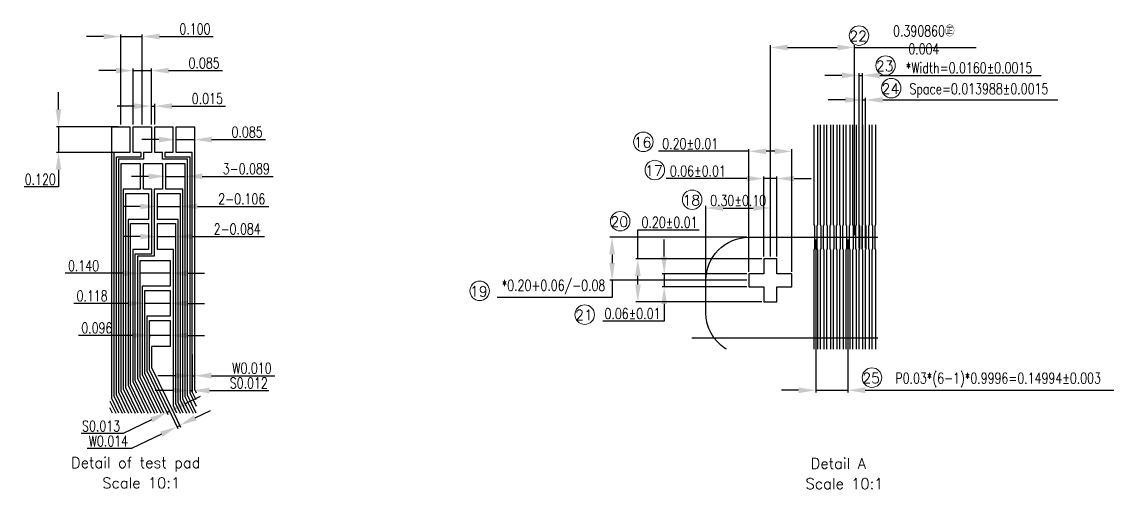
# Model space of a CAD drawing. Extents: x 10 to 206, y -65 to 73.
# Drawn here: x 111.8 to 162.8, y 11.9 to 33.6 of the extents above; entities that cross this region are included whole.
import ezdxf
from ezdxf.enums import TextEntityAlignment as Align

# ---------------------------------------------------------------- set-up
doc = ezdxf.new("R2010")
doc.units = 0
doc.header["$LTSCALE"] = 0.5
for name, color, linetype in [('01 Copper', 3, 'Continuous'), ('03 Solder resist', 6, 'Continuous'), ('06 Cutline', 4, 'Continuous'), ('08 Dimension&pin assignment', 7, 'Continuous')]:
    doc.layers.add(name, color=color, linetype=linetype)
doc.styles.get("Standard").update_dxf_attribs({"font": 'romans.shx', "width": 0.75, "bigfont": 'AllInOneBig.shx'})
doc.dimstyles.new('ISO-25$0', dxfattribs={"dimtxt": 0.5, "dimasz": 1, "dimexe": 0.1, "dimexo": 0.1, "dimgap": 0.1, "dimtad": 1, "dimdec": 3, "dimzin": 1, "dimdsep": 46, "dimtxsty": 'Standard', "dimcen": 0.5, "dimadec": 0, "dimazin": 0, "dimtfac": 1, "dimtdec": 3, "dimtmove": 0, "dimatfit": 3, "dimfxl": 0, "dimarcsym": 0})

# ---------------------------------------------------------------- blocks, each defined once
blk = doc.blocks.new('*D658')
at = {"layer": '08 Dimension&pin assignment', "color": 0, "lineweight": -2, "transparency": 16777216}
for p, q in [((143.649, 21.704), (143.649, 25.064)), ((146.649, 23.287), (146.649, 25.064)), ((144.449, 24.964), (145.849, 24.964))]:
    blk.add_line(p, q, dxfattribs=at)
at = {"layer": '08 Dimension&pin assignment', "color": 0, "transparency": 16777216}
for points in [[(144.449, 25.097), (144.449, 24.831), (143.649, 24.964)], [(145.849, 25.097), (145.849, 24.831), (146.649, 24.964)]]:
    blk.add_solid(points, dxfattribs=at)
at = {"layer": 'Defpoints', "color": 0, "transparency": 16777216}
for p in [(146.649, 24.964), (146.649, 23.187), (143.649, 21.604)]:
    blk.add_point(p, dxfattribs=at)
at = {"layer": '08 Dimension&pin assignment', "color": 0, "lineweight": 0, "transparency": 16777216, "insert": (145.149, 25.314), "char_height": 0.5, "width": 6.33907, "attachment_point": 5}
blk.add_mtext('\\A1;0.30±0.10', dxfattribs=at)
blk = doc.blocks.new('*D659')
at = {"layer": '08 Dimension&pin assignment', "color": 0, "lineweight": -2, "transparency": 16777216}
for p, q in [((150.938, 23.104), (150.938, 30.091)), ((151.078, 23.104), (151.078, 30.091)), ((150.138, 29.991), (149.338, 29.991)), ((150.938, 29.991), (151.078, 29.991)), ((151.878, 29.991), (160.02, 29.991))]:
    blk.add_line(p, q, dxfattribs=at)
at = {"layer": '08 Dimension&pin assignment', "color": 0, "transparency": 16777216}
for points in [[(150.138, 29.858), (150.138, 30.125), (150.938, 29.991)], [(151.878, 30.125), (151.878, 29.858), (151.078, 29.991)]]:
    blk.add_solid(points, dxfattribs=at)
at = {"layer": 'Defpoints', "color": 0, "transparency": 16777216}
for p in [(151.078, 29.991), (150.938, 23.004), (151.078, 23.004)]:
    blk.add_point(p, dxfattribs=at)
at = {"layer": '08 Dimension&pin assignment', "color": 0, "lineweight": 0, "transparency": 16777216, "insert": (156.349, 30.425), "char_height": 0.5, "attachment_point": 5}
blk.add_mtext('\\A1;Space={\\A1;\\Fromans,chineset|c0;0.013988\\Fromans.shx,chineset.shx|c0;\\C2;±0.0015}', dxfattribs=at)
blk = doc.blocks.new('*D662')
at = {"layer": '08 Dimension&pin assignment', "color": 0, "lineweight": -2, "transparency": 16777216}
for p, q in [((141.708, 22.704), (141.708, 23.504)), ((145.549, 21.904), (141.608, 21.904)), ((141.708, 21.904), (141.708, 21.304)), ((145.549, 21.304), (141.608, 21.304)), ((141.708, 20.504), (141.708, 19.704)), ((141.708, 19.704), (138.858, 19.704))]:
    blk.add_line(p, q, dxfattribs=at)
at = {"layer": '08 Dimension&pin assignment', "color": 0, "transparency": 16777216}
for points in [[(141.575, 22.704), (141.842, 22.704), (141.708, 21.904)], [(141.575, 20.504), (141.842, 20.504), (141.708, 21.304)]]:
    blk.add_solid(points, dxfattribs=at)
at = {"layer": 'Defpoints', "color": 0, "transparency": 16777216}
for p in [(145.649, 21.904), (141.708, 21.304), (145.649, 21.304)]:
    blk.add_point(p, dxfattribs=at)
at = {"layer": '08 Dimension&pin assignment', "color": 0, "lineweight": 0, "transparency": 16777216, "insert": (140.233, 20.054), "char_height": 0.5, "width": 10.43289, "attachment_point": 5}
blk.add_mtext('\\A1;0.06±0.01', dxfattribs=at)
blk = doc.blocks.new('*D660')
at = {"layer": '08 Dimension&pin assignment', "color": 0, "lineweight": -2, "transparency": 16777216}
for p, q in [((148.759, 23.504), (148.759, 16.388)), ((150.258, 23.504), (150.258, 16.388)), ((147.959, 16.488), (147.159, 16.488)), ((148.759, 16.488), (150.258, 16.488)), ((151.058, 16.488), (162.629, 16.488))]:
    blk.add_line(p, q, dxfattribs=at)
at = {"layer": '08 Dimension&pin assignment', "color": 0, "transparency": 16777216}
for points in [[(147.959, 16.355), (147.959, 16.621), (148.759, 16.488)], [(151.058, 16.621), (151.058, 16.355), (150.258, 16.488)]]:
    blk.add_solid(points, dxfattribs=at)
at = {"layer": 'Defpoints', "color": 0, "transparency": 16777216}
for p in [(148.759, 23.604), (150.258, 23.604), (150.258, 16.488)]:
    blk.add_point(p, dxfattribs=at)
at = {"layer": '08 Dimension&pin assignment', "color": 0, "lineweight": 0, "transparency": 16777216, "insert": (157.244, 16.969), "char_height": 0.5, "attachment_point": 5}
blk.add_mtext('\\A1;P0.03*(6-1)*0.9996={\\A1;0.14994±0.003}', dxfattribs=at)
blk = doc.blocks.new('*D663')
at = {"layer": '08 Dimension&pin assignment', "color": 0, "lineweight": -2, "transparency": 16777216}
for p, q in [((145.549, 23.604), (139.185, 23.604)), ((139.285, 22.804), (139.285, 22.404)), ((145.549, 21.604), (139.185, 21.604)), ((139.285, 21.604), (139.285, 20.804)), ((139.285, 20.804), (133.935, 20.804))]:
    blk.add_line(p, q, dxfattribs=at)
at = {"layer": '08 Dimension&pin assignment', "color": 0, "transparency": 16777216}
for points in [[(139.151, 22.804), (139.418, 22.804), (139.285, 23.604)], [(139.151, 22.404), (139.418, 22.404), (139.285, 21.604)]]:
    blk.add_solid(points, dxfattribs=at)
at = {"layer": 'Defpoints', "color": 0, "transparency": 16777216}
for p in [(145.649, 23.604), (139.285, 21.604), (145.649, 21.604)]:
    blk.add_point(p, dxfattribs=at)
at = {"layer": '08 Dimension&pin assignment', "color": 0, "lineweight": 0, "transparency": 16777216, "insert": (136.56, 21.285), "char_height": 0.5, "width": 13.02008, "attachment_point": 5}
blk.add_mtext('\\A1;{\\Fromans,chineset|c134;*0.20+}0.0{\\Fromans,chineset|c134;6/-0.08}', dxfattribs=at)
blk = doc.blocks.new('*D664')
at = {"layer": '08 Dimension&pin assignment', "color": 0, "lineweight": -2, "transparency": 16777216}
for p, q in [((145.649, 27.602), (141.446, 27.602)), ((145.649, 22.004), (145.649, 27.702)), ((146.849, 27.602), (146.449, 27.602)), ((147.649, 22.004), (147.649, 27.702))]:
    blk.add_line(p, q, dxfattribs=at)
at = {"layer": '08 Dimension&pin assignment', "color": 0, "transparency": 16777216}
for points in [[(146.449, 27.736), (146.449, 27.469), (145.649, 27.602)], [(146.849, 27.736), (146.849, 27.469), (147.649, 27.602)]]:
    blk.add_solid(points, dxfattribs=at)
at = {"layer": 'Defpoints', "color": 0, "transparency": 16777216}
for p in [(147.649, 27.602), (145.649, 21.904), (147.649, 21.904)]:
    blk.add_point(p, dxfattribs=at)
at = {"layer": '08 Dimension&pin assignment', "color": 0, "lineweight": 0, "transparency": 16777216, "insert": (142.921, 27.952), "char_height": 0.5, "width": 6.12864, "attachment_point": 5}
blk.add_mtext('\\A1;0.20±0.01', dxfattribs=at)
blk = doc.blocks.new('*D665')
at = {"layer": '08 Dimension&pin assignment', "color": 0, "lineweight": -2, "transparency": 16777216}
for p, q in [((140.483, 22.604), (140.483, 23.949)), ((140.483, 23.949), (143.333, 23.949)), ((146.249, 22.604), (140.383, 22.604)), ((140.483, 21.404), (140.483, 21.804)), ((146.249, 20.604), (140.383, 20.604))]:
    blk.add_line(p, q, dxfattribs=at)
at = {"layer": '08 Dimension&pin assignment', "color": 0, "transparency": 16777216}
for points in [[(140.35, 21.804), (140.617, 21.804), (140.483, 22.604)], [(140.35, 21.404), (140.617, 21.404), (140.483, 20.604)]]:
    blk.add_solid(points, dxfattribs=at)
at = {"layer": 'Defpoints', "color": 0, "transparency": 16777216}
for p in [(146.349, 22.604), (140.483, 20.604), (146.349, 20.604)]:
    blk.add_point(p, dxfattribs=at)
at = {"layer": '08 Dimension&pin assignment', "color": 0, "lineweight": 0, "transparency": 16777216, "insert": (141.958, 24.299), "char_height": 0.5, "width": 9.50739, "attachment_point": 5}
blk.add_mtext('\\A1;0.20±0.01', dxfattribs=at)
blk = doc.blocks.new('*D661')
at = {"layer": '08 Dimension&pin assignment', "color": 0, "lineweight": -2, "transparency": 16777216}
for p, q in [((149.978, 31.134), (149.178, 31.134)), ((150.778, 23.104), (150.778, 31.234)), ((150.778, 31.134), (150.938, 31.134)), ((150.938, 23.104), (150.938, 31.234)), ((151.738, 31.134), (159.238, 31.134))]:
    blk.add_line(p, q, dxfattribs=at)
at = {"layer": '08 Dimension&pin assignment', "color": 0, "transparency": 16777216}
for points in [[(149.978, 31.001), (149.978, 31.267), (150.778, 31.134)], [(151.738, 31.267), (151.738, 31.001), (150.938, 31.134)]]:
    blk.add_solid(points, dxfattribs=at)
at = {"layer": 'Defpoints', "color": 0, "transparency": 16777216}
for p in [(150.938, 31.134), (150.778, 23.004), (150.938, 23.004)]:
    blk.add_point(p, dxfattribs=at)
at = {"layer": '08 Dimension&pin assignment', "color": 0, "lineweight": 0, "transparency": 16777216, "insert": (155.888, 31.484), "char_height": 0.5, "attachment_point": 5}
blk.add_mtext('\\A1;*Width={\\A1;0.0160±\\C2;0.0015}', dxfattribs=at)
blk = doc.blocks.new('*D666')
at = {"layer": '08 Dimension&pin assignment', "color": 0, "lineweight": -2, "transparency": 16777216}
for p, q in [((145.549, 26.334), (141.799, 26.334)), ((146.349, 22.704), (146.349, 26.434)), ((146.949, 26.334), (146.349, 26.334)), ((146.949, 22.704), (146.949, 26.434)), ((147.749, 26.334), (148.549, 26.334))]:
    blk.add_line(p, q, dxfattribs=at)
at = {"layer": '08 Dimension&pin assignment', "color": 0, "transparency": 16777216}
for points in [[(145.549, 26.467), (145.549, 26.201), (146.349, 26.334)], [(147.749, 26.467), (147.749, 26.201), (146.949, 26.334)]]:
    blk.add_solid(points, dxfattribs=at)
at = {"layer": 'Defpoints', "color": 0, "transparency": 16777216}
for p in [(146.349, 26.334), (146.349, 22.604), (146.949, 22.604)]:
    blk.add_point(p, dxfattribs=at)
at = {"layer": '08 Dimension&pin assignment', "color": 0, "lineweight": 0, "transparency": 16777216, "insert": (143.274, 26.684), "char_height": 0.5, "width": 9.70588, "attachment_point": 5}
blk.add_mtext('\\A1;0.06±0.01', dxfattribs=at)
blk = doc.blocks.new('*D667')
at = {"layer": '08 Dimension&pin assignment', "color": 0, "lineweight": -2, "transparency": 16777216}
for p, q in [((146.649, 22.704), (146.649, 32.531)), ((147.449, 32.431), (149.758, 32.431)), ((150.558, 23.704), (150.558, 32.531)), ((150.558, 32.431), (156.219, 32.431))]:
    blk.add_line(p, q, dxfattribs=at)
at = {"layer": '08 Dimension&pin assignment', "color": 0, "transparency": 16777216}
for points in [[(147.449, 32.564), (147.449, 32.297), (146.649, 32.431)], [(149.758, 32.564), (149.758, 32.297), (150.558, 32.431)]]:
    blk.add_solid(points, dxfattribs=at)
at = {"layer": 'Defpoints', "color": 0, "transparency": 16777216}
for p in [(150.558, 32.431), (150.558, 23.604), (146.649, 22.604)]:
    blk.add_point(p, dxfattribs=at)
at = {"layer": '08 Dimension&pin assignment', "color": 0, "lineweight": 0, "transparency": 16777216, "insert": (153.788, 32.781), "char_height": 0.5, "width": 3.6289, "attachment_point": 5}
blk.add_mtext('\\A1;{\\Fromans,chineset|c134;0.390860}㊣0.00{\\Fromans,chineset|c134;4}', dxfattribs=at)
blk = doc.blocks.new('*D676')
at = {"layer": '08 Dimension&pin assignment', "color": 0, "lineweight": -2, "transparency": 16777216}
for p, q in [((118.206, 28.148), (117.406, 28.148)), ((119.006, 28.148), (119.856, 28.148)), ((120.656, 28.148), (123.156, 28.148))]:
    blk.add_line(p, q, dxfattribs=at)
at = {"layer": '08 Dimension&pin assignment', "color": 0, "transparency": 16777216}
for points in [[(118.206, 28.281), (118.206, 28.015), (119.006, 28.148)], [(120.656, 28.281), (120.656, 28.015), (119.856, 28.148)]]:
    blk.add_solid(points, dxfattribs=at)
at = {"layer": 'Defpoints', "color": 0, "transparency": 16777216}
for p in [(119.006, 28.148), (119.856, 28.148), (119.856, 28.148)]:
    blk.add_point(p, dxfattribs=at)
at = {"layer": '08 Dimension&pin assignment', "color": 0, "lineweight": 0, "transparency": 16777216, "insert": (122.306, 28.498), "char_height": 0.5, "attachment_point": 5}
blk.add_mtext('\\A1;0.085', dxfattribs=at)
blk = doc.blocks.new('*D677')
at = {"layer": '08 Dimension&pin assignment', "color": 0, "lineweight": -2, "transparency": 16777216}
for p, q in [((118.526, 26.538), (118.526, 26.538)), ((119.416, 26.538), (119.416, 26.538)), ((117.726, 26.438), (116.926, 26.438)), ((118.526, 26.438), (119.416, 26.438)), ((120.216, 26.438), (123.52, 26.438))]:
    blk.add_line(p, q, dxfattribs=at)
at = {"layer": '08 Dimension&pin assignment', "color": 0, "transparency": 16777216}
for points in [[(117.726, 26.305), (117.726, 26.571), (118.526, 26.438)], [(120.216, 26.571), (120.216, 26.305), (119.416, 26.438)]]:
    blk.add_solid(points, dxfattribs=at)
at = {"layer": 'Defpoints', "color": 0, "transparency": 16777216}
for p in [(118.526, 26.438), (119.416, 26.438), (119.416, 26.438)]:
    blk.add_point(p, dxfattribs=at)
at = {"layer": '08 Dimension&pin assignment', "color": 0, "lineweight": 0, "transparency": 16777216, "insert": (122.268, 26.788), "char_height": 0.5, "attachment_point": 5}
blk.add_mtext('\\A1;\\A1;{\\C2;3-}0.089', dxfattribs=at)
blk = doc.blocks.new('*D678')
at = {"layer": '08 Dimension&pin assignment', "color": 0, "lineweight": -2, "transparency": 16777216}
for p, q in [((117.336, 25.038), (116.536, 25.038)), ((118.136, 25.138), (118.136, 25.138)), ((118.136, 25.038), (119.196, 25.038)), ((119.196, 25.138), (119.196, 25.138)), ((119.996, 25.038), (123.318, 25.038))]:
    blk.add_line(p, q, dxfattribs=at)
at = {"layer": '08 Dimension&pin assignment', "color": 0, "transparency": 16777216}
for points in [[(117.336, 24.905), (117.336, 25.171), (118.136, 25.038)], [(119.996, 25.171), (119.996, 24.905), (119.196, 25.038)]]:
    blk.add_solid(points, dxfattribs=at)
at = {"layer": 'Defpoints', "color": 0, "transparency": 16777216}
for p in [(118.136, 25.038), (119.196, 25.038), (119.196, 25.038)]:
    blk.add_point(p, dxfattribs=at)
at = {"layer": '08 Dimension&pin assignment', "color": 0, "lineweight": 0, "transparency": 16777216, "insert": (122.057, 25.388), "char_height": 0.5, "attachment_point": 5}
blk.add_mtext('\\A1;\\A1;{\\C2;2-}0.106', dxfattribs=at)
blk = doc.blocks.new('*D679')
at = {"layer": '08 Dimension&pin assignment', "color": 0, "lineweight": -2, "transparency": 16777216}
for p, q in [((117.336, 23.638), (116.536, 23.638)), ((118.136, 23.738), (118.136, 23.738)), ((118.136, 23.638), (118.976, 23.638)), ((118.976, 23.738), (118.976, 23.738)), ((119.776, 23.638), (123.116, 23.638))]:
    blk.add_line(p, q, dxfattribs=at)
at = {"layer": '08 Dimension&pin assignment', "color": 0, "transparency": 16777216}
for points in [[(117.336, 23.505), (117.336, 23.771), (118.136, 23.638)], [(119.776, 23.771), (119.776, 23.505), (118.976, 23.638)]]:
    blk.add_solid(points, dxfattribs=at)
at = {"layer": 'Defpoints', "color": 0, "transparency": 16777216}
for p in [(118.136, 23.638), (118.976, 23.638), (118.976, 23.638)]:
    blk.add_point(p, dxfattribs=at)
at = {"layer": '08 Dimension&pin assignment', "color": 0, "lineweight": 0, "transparency": 16777216, "insert": (121.846, 23.988), "char_height": 0.5, "attachment_point": 5}
blk.add_mtext('\\A1;\\A1;{\\C2;2-}0.084', dxfattribs=at)
blk = doc.blocks.new('*D680')
at = {"layer": '08 Dimension&pin assignment', "color": 0, "lineweight": -2, "transparency": 16777216}
for p, q in [((116.526, 21.928), (113.848, 21.928)), ((118.726, 21.928), (117.326, 21.928)), ((119.526, 21.928), (120.326, 21.928))]:
    blk.add_line(p, q, dxfattribs=at)
at = {"layer": '08 Dimension&pin assignment', "color": 0, "transparency": 16777216}
for points in [[(116.526, 22.061), (116.526, 21.795), (117.326, 21.928)], [(119.526, 22.061), (119.526, 21.795), (118.726, 21.928)]]:
    blk.add_solid(points, dxfattribs=at)
at = {"layer": 'Defpoints', "color": 0, "transparency": 16777216}
for p in [(117.326, 21.928), (117.326, 21.928), (118.726, 21.928)]:
    blk.add_point(p, dxfattribs=at)
at = {"layer": '08 Dimension&pin assignment', "color": 0, "lineweight": 0, "transparency": 16777216, "insert": (114.698, 22.278), "char_height": 0.5, "attachment_point": 5}
blk.add_mtext('\\A1;0.140', dxfattribs=at)
blk = doc.blocks.new('*D681')
at = {"layer": '08 Dimension&pin assignment', "color": 0, "lineweight": -2, "transparency": 16777216}
for p, q in [((116.746, 20.528), (114.246, 20.528)), ((118.726, 20.528), (117.546, 20.528)), ((119.526, 20.528), (120.326, 20.528))]:
    blk.add_line(p, q, dxfattribs=at)
at = {"layer": '08 Dimension&pin assignment', "color": 0, "transparency": 16777216}
for points in [[(116.746, 20.661), (116.746, 20.395), (117.546, 20.528)], [(119.526, 20.661), (119.526, 20.395), (118.726, 20.528)]]:
    blk.add_solid(points, dxfattribs=at)
at = {"layer": 'Defpoints', "color": 0, "transparency": 16777216}
for p in [(117.546, 20.528), (117.546, 20.528), (118.726, 20.528)]:
    blk.add_point(p, dxfattribs=at)
at = {"layer": '08 Dimension&pin assignment', "color": 0, "lineweight": 0, "transparency": 16777216, "insert": (115.096, 20.878), "char_height": 0.5, "attachment_point": 5}
blk.add_mtext('\\A1;0.118', dxfattribs=at)
blk = doc.blocks.new('*D682')
at = {"layer": '08 Dimension&pin assignment', "color": 0, "lineweight": -2, "transparency": 16777216}
for p, q in [((116.966, 19.04), (114.466, 19.04)), ((118.726, 19.04), (117.766, 19.04)), ((117.766, 19.028), (117.766, 18.94)), ((118.726, 19.028), (118.726, 18.94)), ((119.526, 19.04), (120.326, 19.04))]:
    blk.add_line(p, q, dxfattribs=at)
at = {"layer": '08 Dimension&pin assignment', "color": 0, "transparency": 16777216}
for points in [[(116.966, 19.173), (116.966, 18.907), (117.766, 19.04)], [(119.526, 19.173), (119.526, 18.907), (118.726, 19.04)]]:
    blk.add_solid(points, dxfattribs=at)
at = {"layer": 'Defpoints', "color": 0, "transparency": 16777216}
for p in [(117.766, 19.128), (117.766, 19.04), (118.726, 19.128)]:
    blk.add_point(p, dxfattribs=at)
at = {"layer": '08 Dimension&pin assignment', "color": 0, "lineweight": 0, "transparency": 16777216, "insert": (115.316, 19.39), "char_height": 0.5, "attachment_point": 5}
blk.add_mtext('\\A1;0.096', dxfattribs=at)
blk = doc.blocks.new('*D683')
at = {"layer": '08 Dimension&pin assignment', "color": 0, "lineweight": -2, "transparency": 16777216}
for p, q in [((115.631, 32.941), (114.831, 32.941)), ((116.431, 28.848), (116.431, 33.041)), ((116.431, 32.941), (117.431, 32.941)), ((117.431, 28.848), (117.431, 33.041)), ((118.231, 32.941), (120.731, 32.941))]:
    blk.add_line(p, q, dxfattribs=at)
at = {"layer": '08 Dimension&pin assignment', "color": 0, "transparency": 16777216}
for points in [[(115.631, 33.075), (115.631, 32.808), (116.431, 32.941)], [(118.231, 33.075), (118.231, 32.808), (117.431, 32.941)]]:
    blk.add_solid(points, dxfattribs=at)
at = {"layer": 'Defpoints', "color": 0, "transparency": 16777216}
for p in [(117.431, 32.941), (116.431, 28.748), (117.431, 28.748)]:
    blk.add_point(p, dxfattribs=at)
at = {"layer": '08 Dimension&pin assignment', "color": 0, "lineweight": 0, "transparency": 16777216, "insert": (119.881, 33.291), "char_height": 0.5, "attachment_point": 5}
blk.add_mtext('\\A1;0.100', dxfattribs=at)
blk = doc.blocks.new('*D684')
at = {"layer": '08 Dimension&pin assignment', "color": 0, "lineweight": -2, "transparency": 16777216}
for p, q in [((116.206, 31.355), (115.406, 31.355)), ((117.006, 28.848), (117.006, 31.455)), ((117.006, 31.355), (117.856, 31.355)), ((117.856, 28.848), (117.856, 31.455)), ((118.656, 31.355), (121.156, 31.355))]:
    blk.add_line(p, q, dxfattribs=at)
at = {"layer": '08 Dimension&pin assignment', "color": 0, "transparency": 16777216}
for points in [[(116.206, 31.222), (116.206, 31.488), (117.006, 31.355)], [(118.656, 31.488), (118.656, 31.222), (117.856, 31.355)]]:
    blk.add_solid(points, dxfattribs=at)
at = {"layer": 'Defpoints', "color": 0, "transparency": 16777216}
for p in [(117.856, 31.355), (117.006, 28.748), (117.856, 28.748)]:
    blk.add_point(p, dxfattribs=at)
at = {"layer": '08 Dimension&pin assignment', "color": 0, "lineweight": 0, "transparency": 16777216, "insert": (120.306, 31.705), "char_height": 0.5, "attachment_point": 5}
blk.add_mtext('\\A1;0.085', dxfattribs=at)
blk = doc.blocks.new('*D685')
at = {"layer": '08 Dimension&pin assignment', "color": 0, "lineweight": -2, "transparency": 16777216}
for p, q in [((117.056, 29.703), (116.256, 29.703)), ((117.856, 28.848), (117.856, 29.803)), ((117.856, 29.703), (118.006, 29.703)), ((118.006, 28.848), (118.006, 29.803)), ((118.806, 29.703), (121.306, 29.703))]:
    blk.add_line(p, q, dxfattribs=at)
at = {"layer": '08 Dimension&pin assignment', "color": 0, "transparency": 16777216}
for points in [[(117.056, 29.836), (117.056, 29.57), (117.856, 29.703)], [(118.806, 29.836), (118.806, 29.57), (118.006, 29.703)]]:
    blk.add_solid(points, dxfattribs=at)
at = {"layer": 'Defpoints', "color": 0, "transparency": 16777216}
for p in [(118.006, 29.703), (117.856, 28.748), (118.006, 28.748)]:
    blk.add_point(p, dxfattribs=at)
at = {"layer": '08 Dimension&pin assignment', "color": 0, "lineweight": 0, "transparency": 16777216, "insert": (120.456, 30.053), "char_height": 0.5, "attachment_point": 5}
blk.add_mtext('\\A1;0.015', dxfattribs=at)
blk = doc.blocks.new('*D686')
at = {"layer": '08 Dimension&pin assignment', "color": 0, "lineweight": -2, "transparency": 16777216}
for p, q in [((113.533, 29.548), (113.533, 30.348)), ((116.331, 28.748), (113.433, 28.748)), ((113.533, 28.748), (113.533, 27.548)), ((116.331, 27.548), (113.433, 27.548)), ((113.533, 26.748), (113.533, 25.948)), ((113.533, 25.948), (111.933, 25.948))]:
    blk.add_line(p, q, dxfattribs=at)
at = {"layer": '08 Dimension&pin assignment', "color": 0, "transparency": 16777216}
for points in [[(113.4, 29.548), (113.666, 29.548), (113.533, 28.748)], [(113.666, 26.748), (113.4, 26.748), (113.533, 27.548)]]:
    blk.add_solid(points, dxfattribs=at)
at = {"layer": 'Defpoints', "color": 0, "transparency": 16777216}
for p in [(116.431, 28.748), (113.533, 27.548), (116.431, 27.548)]:
    blk.add_point(p, dxfattribs=at)
at = {"layer": '08 Dimension&pin assignment', "color": 0, "lineweight": 0, "transparency": 16777216, "insert": (112.683, 26.298), "char_height": 0.5, "attachment_point": 5}
blk.add_mtext('\\A1;0.120', dxfattribs=at)
blk = doc.blocks.new('*D687')
at = {"layer": '08 Dimension&pin assignment', "color": 0, "lineweight": -2, "transparency": 16777216}
for p, q in [((119.756, 18.159), (119.756, 17.067)), ((119.856, 18.159), (119.856, 17.067)), ((118.956, 17.167), (118.156, 17.167)), ((119.756, 17.167), (119.856, 17.167)), ((120.656, 17.167), (123.603, 17.167))]:
    blk.add_line(p, q, dxfattribs=at)
at = {"layer": '08 Dimension&pin assignment', "color": 0, "transparency": 16777216}
for points in [[(118.956, 17.033), (118.956, 17.3), (119.756, 17.167)], [(120.656, 17.3), (120.656, 17.033), (119.856, 17.167)]]:
    blk.add_solid(points, dxfattribs=at)
at = {"layer": 'Defpoints', "color": 0, "transparency": 16777216}
for p in [(119.756, 18.259), (119.856, 18.259), (119.856, 17.167)]:
    blk.add_point(p, dxfattribs=at)
at = {"layer": '08 Dimension&pin assignment', "color": 2, "lineweight": 0, "transparency": 16777216, "insert": (122.53, 17.517), "char_height": 0.5, "attachment_point": 5}
blk.add_mtext('\\A1;W0.010', dxfattribs=at)
blk = doc.blocks.new('*D688')
at = {"layer": '08 Dimension&pin assignment', "color": 0, "lineweight": -2, "transparency": 16777216}
for p, q in [((119.636, 17.706), (119.636, 16.375)), ((119.756, 17.706), (119.756, 16.375)), ((118.836, 16.475), (118.036, 16.475)), ((119.636, 16.475), (119.756, 16.475)), ((120.556, 16.475), (121.356, 16.475)), ((121.356, 16.475), (123.313, 16.475))]:
    blk.add_line(p, q, dxfattribs=at)
at = {"layer": '08 Dimension&pin assignment', "color": 0, "transparency": 16777216}
for points in [[(118.836, 16.342), (118.836, 16.609), (119.636, 16.475)], [(120.556, 16.609), (120.556, 16.342), (119.756, 16.475)]]:
    blk.add_solid(points, dxfattribs=at)
at = {"layer": 'Defpoints', "color": 0, "transparency": 16777216}
for p in [(119.636, 17.806), (119.756, 17.806), (119.756, 16.475)]:
    blk.add_point(p, dxfattribs=at)
at = {"layer": '08 Dimension&pin assignment', "color": 2, "lineweight": 0, "transparency": 16777216, "insert": (122.385, 16.825), "char_height": 0.5, "attachment_point": 5}
blk.add_mtext('\\A1;S0.012', dxfattribs=at)
blk = doc.blocks.new('*D689')
at = {"layer": '08 Dimension&pin assignment', "color": 0, "lineweight": -2, "transparency": 16777216}
for p, q in [((118.614, 15.682), (119.086, 14.705)), ((118.74, 15.743), (119.212, 14.766)), ((119.889, 15.204), (120.609, 15.552)), ((119.043, 14.795), (119.169, 14.856)), ((118.322, 14.447), (116.934, 13.776)), ((116.934, 13.776), (114.869, 13.776))]:
    blk.add_line(p, q, dxfattribs=at)
at = {"layer": '08 Dimension&pin assignment', "color": 0, "transparency": 16777216}
for points in [[(119.831, 15.324), (119.947, 15.084), (119.169, 14.856)], [(118.38, 14.327), (118.264, 14.567), (119.043, 14.795)]]:
    blk.add_solid(points, dxfattribs=at)
at = {"layer": 'Defpoints', "color": 0, "transparency": 16777216}
for p in [(118.697, 15.833), (118.571, 15.772), (119.169, 14.856)]:
    blk.add_point(p, dxfattribs=at)
at = {"layer": '08 Dimension&pin assignment', "color": 2, "lineweight": 0, "transparency": 16777216, "insert": (115.851, 14.126), "char_height": 0.5, "attachment_point": 5}
blk.add_mtext('\\A1;W0.014', dxfattribs=at)
blk = doc.blocks.new('*D690')
at = {"layer": '08 Dimension&pin assignment', "color": 0, "lineweight": -2, "transparency": 16777216}
for p, q in [((118.538, 15.84), (118.738, 15.425)), ((119.415, 15.863), (120.135, 16.211)), ((118.421, 15.783), (118.621, 15.368)), ((118.578, 15.458), (118.695, 15.515)), ((117.858, 15.11), (116.544, 14.475)), ((116.544, 14.475), (114.587, 14.475))]:
    blk.add_line(p, q, dxfattribs=at)
at = {"layer": '08 Dimension&pin assignment', "color": 0, "transparency": 16777216}
for points in [[(119.357, 15.983), (119.473, 15.743), (118.695, 15.515)], [(117.916, 14.99), (117.799, 15.23), (118.578, 15.458)]]:
    blk.add_solid(points, dxfattribs=at)
at = {"layer": 'Defpoints', "color": 0, "transparency": 16777216}
for p in [(118.377, 15.873), (118.494, 15.93), (118.695, 15.515)]:
    blk.add_point(p, dxfattribs=at)
at = {"layer": '08 Dimension&pin assignment', "color": 2, "lineweight": 0, "transparency": 16777216, "insert": (115.515, 14.825), "char_height": 0.5, "attachment_point": 5}
blk.add_mtext('\\A1;S0.013', dxfattribs=at)

msp = doc.modelspace()

# ---------------------------------------------------------------- linework, layer by layer
at = {"layer": '01 Copper', "color": 2}
for points in [[(116.33993942, 15.42345603), (116.00633942, 16.11370823), (116.00633942, 28.74814027), (116.85633942, 28.74814027), (116.85633942, 27.54814027), (116.10633942, 27.54814027), (116.10633942, 16.22852956), (116.49543276, 15.42345603)], [(116.63981942, 15.42345603), (116.22633942, 16.27898805), (116.22633942, 27.34814027), (117.37633942, 27.34814027), (117.37633942, 27.54814027), (117.00633942, 27.54814027), (117.00633942, 28.74814027), (117.85633942, 28.74814027), (117.85633942, 27.54814027), (117.48633942, 27.54814027), (117.48633942, 27.23814027), (116.32633942, 27.23814027), (116.32633942, 16.39380937), (116.79531276, 15.42345603)], [(119.93849942, 15.42345603), (119.53633942, 16.25556582), (119.53633942, 27.23814027), (118.37633942, 27.23814027), (118.37633942, 27.54814027), (118.00633942, 27.54814027), (118.00633942, 28.74814027), (118.85633942, 28.74814027), (118.85633942, 27.54814027), (118.48633942, 27.54814027), (118.48633942, 27.34814027), (119.63633942, 27.34814027), (119.63633942, 16.37038715), (119.93849942, 15.74518749)], [(119.93849942, 16.04393814), (119.75633942, 16.42084564), (119.75633942, 27.54814027), (119.00633942, 27.54814027), (119.00633942, 28.74814027), (119.85633942, 28.74814027), (119.85633942, 16.53566697), (119.93849942, 16.3656696)], [(116.93969942, 15.42345603), (116.44633942, 16.44426786), (116.44633942, 27.03814027), (117.33633942, 27.03814027), (117.33633942, 25.83814027), (116.54633942, 25.83814027), (116.54633942, 16.55908919), (117.09519276, 15.42345603)], [(117.83933942, 15.42345603), (117.10633942, 16.9401073), (117.10633942, 22.83814027), (117.87633942, 22.83814027), (117.87633942, 25.83814027), (117.48633942, 25.83814027), (117.48633942, 27.03814027), (118.37633942, 27.03814027), (118.37633942, 25.83814027), (117.98633942, 25.83814027), (117.98633942, 22.72814027), (117.20633942, 22.72814027), (117.20633942, 17.05492863), (117.99483276, 15.42345603)], [(119.63861942, 15.42345603), (119.31633942, 16.09028601), (119.31633942, 25.83814027), (118.52633942, 25.83814027), (118.52633942, 27.03814027), (119.41633942, 27.03814027), (119.41633942, 16.20510734), (119.79411276, 15.42345603)], [(117.23957942, 15.42345603), (116.66633942, 16.60954767), (116.66633942, 25.63814027), (117.72633942, 25.63814027), (117.72633942, 24.43814027), (116.76633942, 24.43814027), (116.76633942, 16.724369), (117.39507276, 15.42345603)], [(119.33873942, 15.42345603), (119.09633942, 15.92500619), (119.09633942, 24.43814027), (118.13633942, 24.43814027), (118.13633942, 25.63814027), (119.19633942, 25.63814027), (119.19633942, 16.03982752), (119.49423276, 15.42345603)], [(117.53945942, 15.42345603), (116.88633942, 16.77482749), (116.88633942, 24.23814027), (117.72633942, 24.23814027), (117.72633942, 23.03814027), (116.98633942, 23.03814027), (116.98633942, 16.88964882), (117.69495276, 15.42345603)], [(119.03885942, 15.42345603), (118.87633942, 15.75972638), (118.87633942, 23.03814027), (118.13633942, 23.03814027), (118.13633942, 24.23814027), (118.97633942, 24.23814027), (118.97633942, 15.87454771), (119.19435276, 15.42345603)], [(118.13921942, 15.42345603), (117.32633942, 17.10538712), (117.32633942, 22.52814027), (118.72633942, 22.52814027), (118.72633942, 21.32814027), (117.42633942, 21.32814027), (117.42633942, 17.22020845), (118.29471276, 15.42345603)], [(118.43909942, 15.42345603), (117.54633942, 17.27066693), (117.54633942, 21.12814027), (118.72633942, 21.12814027), (118.72633942, 19.92814027), (117.64633942, 19.92814027), (117.64633942, 17.38548826), (118.59459276, 15.42345603)], [(118.73897942, 15.42345603), (117.76633942, 17.43594674), (117.76633942, 19.72814027), (118.72633942, 19.72814027), (118.72633942, 18.52814027), (117.86633942, 18.52814027), (117.86633942, 17.55076807), (118.89447276, 15.42345603)], [(115.92196681, 15.98953308), (116.19555276, 15.42345603)], [(116.04005942, 15.42345603), (115.92196681, 15.66780162)]]:
    msp.add_lwpolyline(points, dxfattribs=at)
at = {"layer": '01 Copper'}
for points in [[(148.67854123, 18.39375741), (148.67854123, 23.00441559), (148.70854123, 23.10441559), (148.70854123, 24.10441559), (148.67854123, 24.20441559), (148.67854123, 28.82722412)], [(148.83854123, 28.82722412), (148.83854123, 24.20441559), (148.80854123, 24.10441559), (148.80854123, 23.10441559), (148.83854123, 23.00441559), (148.83854123, 18.39375741)], [(148.97842123, 18.39375741), (148.97842123, 23.00441559), (149.00842123, 23.10441559), (149.00842123, 24.10441559), (148.97842123, 24.20441559), (148.97842123, 28.82722412)], [(149.13842123, 28.82722412), (149.13842123, 24.20441559), (149.10842123, 24.10441559), (149.10842123, 23.10441559), (149.13842123, 23.00441559), (149.13842123, 18.39375741)], [(149.27830123, 18.39375741), (149.27830123, 23.00441559), (149.30830123, 23.10441559), (149.30830123, 24.10441559), (149.27830123, 24.20441559), (149.27830123, 28.82722412)], [(149.43830123, 28.82722412), (149.43830123, 24.20441559), (149.40830123, 24.10441559), (149.40830123, 23.10441559), (149.43830123, 23.00441559), (149.43830123, 18.39375741)], [(149.57818123, 18.39375741), (149.57818123, 23.00441559), (149.60818123, 23.10441559), (149.60818123, 24.10441559), (149.57818123, 24.20441559), (149.57818123, 28.82722412)], [(149.73818123, 28.82722412), (149.73818123, 24.20441559), (149.70818123, 24.10441559), (149.70818123, 23.10441559), (149.73818123, 23.00441559), (149.73818123, 18.39375741)], [(149.87806123, 18.39375741), (149.87806123, 23.00441559), (149.90806123, 23.10441559), (149.90806123, 24.10441559), (149.87806123, 24.20441559), (149.87806123, 28.82722412)], [(150.03806123, 28.82722412), (150.03806123, 24.20441559), (150.00806123, 24.10441559), (150.00806123, 23.10441559), (150.03806123, 23.00441559), (150.03806123, 18.39375741)], [(150.17794123, 18.39375741), (150.17794123, 23.00441559), (150.20794123, 23.10441559), (150.20794123, 24.10441559), (150.17794123, 24.20441559), (150.17794123, 28.82722412)], [(150.33794123, 28.82722412), (150.33794123, 24.20441559), (150.30794123, 24.10441559), (150.30794123, 23.10441559), (150.33794123, 23.00441559), (150.33794123, 18.39375741)], [(150.47782123, 18.39375741), (150.47782123, 23.00441559), (150.50782123, 23.10441559), (150.50782123, 24.10441559), (150.47782123, 24.20441559), (150.47782123, 28.82722412)], [(150.63782123, 28.82722412), (150.63782123, 24.20441559), (150.60782123, 24.10441559), (150.60782123, 23.10441559), (150.63782123, 23.00441559), (150.63782123, 18.39375741)], [(150.77770123, 18.39375741), (150.77770123, 23.00441559), (150.80770123, 23.10441559), (150.80770123, 24.10441559), (150.77770123, 24.20441559), (150.77770123, 28.82722412)], [(150.93770123, 28.82722412), (150.93770123, 24.20441559), (150.90770123, 24.10441559), (150.90770123, 23.10441559), (150.93770123, 23.00441559), (150.93770123, 18.39375741)], [(151.07758123, 18.39375741), (151.07758123, 23.00441559), (151.10758123, 23.10441559), (151.10758123, 24.10441559), (151.07758123, 24.20441559), (151.07758123, 28.82722412)], [(151.23758123, 28.82722412), (151.23758123, 24.20441559), (151.20758123, 24.10441559), (151.20758123, 23.10441559), (151.23758123, 23.00441559), (151.23758123, 18.39375741)], [(151.37746123, 18.39375741), (151.37746123, 23.00441559), (151.40746123, 23.10441559), (151.40746123, 24.10441559), (151.37746123, 24.20441559), (151.37746123, 28.82722412)], [(151.53746123, 28.82722412), (151.53746123, 24.20441559), (151.50746123, 24.10441559), (151.50746123, 23.10441559), (151.53746123, 23.00441559), (151.53746123, 18.39375741)]]:
    msp.add_lwpolyline(points, dxfattribs=at)
at = {"layer": '01 Copper', "color": 3}
msp.add_lwpolyline([(147.64922123, 21.90441559), (146.94922123, 21.90441559), (146.94922123, 22.60441559), (146.34922123, 22.60441559), (146.34922123, 21.90441559), (145.64922123, 21.90441559), (145.64922123, 21.30441559), (146.34922123, 21.30441559), (146.34922123, 20.60441559), (146.94922123, 20.60441559), (146.94922123, 21.30441559), (147.64922123, 21.30441559)], close=True, dxfattribs=at)
at = {"layer": '03 Solder resist'}
msp.add_lwpolyline([(151.63974176, 18.90441559), (142.99417103, 18.90441559)], dxfattribs=at)
at = {"layer": '06 Cutline'}
msp.add_lwpolyline([(144.59989753, 18.39375741), (144.56438072, 18.41668905, -0.2546712192), (143.64922123, 20.09690364), (143.64922123, 21.60441559, -0.4142135624), (145.64922123, 23.60441559), (151.63974176, 23.60441559)], format="xyb", dxfattribs=at)
at = {"layer": '08 Dimension&pin assignment', "color": 4, "lineweight": 0}
for centre in [(150.76972058, 32.98353393), (152.00749363, 31.59085497), (152.26960869, 30.53737633), (140.74048974, 28.04272127), (141.27212355, 26.731516), (143.00946072, 25.34997417), (139.65872225, 24.35020194), (133.12405188, 21.11161149), (138.01146861, 20.00637819), (151.37300279, 17.07666217)]:
    msp.add_circle(centre, 0.45280358, dxfattribs=at)

# ---------------------------------------------------------------- texts
for s, p in [('22', (150.73054053, 32.95929139)), ('23', (151.96831358, 31.56661242)), ('24', (152.23042864, 30.51313378)), ('16', (140.70130969, 28.01847872)), ('17', (141.2329435, 26.70727345)), ('18', (142.97028067, 25.32573162)), ('20', (139.6195422, 24.32595939)), ('19', (133.08487184, 21.08736894)), ('21', (137.97228856, 19.98213564)), ('25', (151.33382274, 17.05241962))]:
    msp.add_text(s, height=0.48, dxfattribs=at).set_placement(p, align=Align.MIDDLE)
at = {"layer": '08 Dimension&pin assignment'}
for s, p in [('Detail of test pad', (114.11291222, 12.87053821)), ('Detail A', (148.51969194, 12.83447279)), ('Scale 10:1', (115.57105574, 11.92985924)), ('Scale 10:1', (148.28588668, 11.89379382))]:
    msp.add_text(s, height=0.5, dxfattribs=at).set_placement(p)

# ---------------------------------------------------------------- dimensions: what is measured, and where the dimension line sits
at = {"layer": '08 Dimension&pin assignment', "lineweight": 0}
for base, p1, p2, picture, middle in [((117.43133942, 32.94126685), (116.43133942, 28.74814027), (117.43133942, 28.74814027), '*D683', (119.88133942, 33.29126685)), ((117.85633942, 31.35492231), (117.00633942, 28.74814027), (117.85633942, 28.74814027), '*D684', (120.30633942, 31.70492231)), ((118.00633942, 29.7031606), (117.85633942, 28.74814027), (118.00633942, 28.74814027), '*D685', (120.45633942, 30.0531606)), ((119.85633942, 28.14814027), (119.00633942, 28.14814027), (119.85633942, 28.14814027), '*D676', (122.30633942, 28.49814027)), ((117.54633942, 20.52814027), (118.72633942, 20.52814027), (117.54633942, 20.52814027), '*D681', (115.09633942, 20.87814027)), ((117.76633942, 19.03986211), (118.72633942, 19.12814027), (117.76633942, 19.12814027), '*D682', (115.31633942, 19.38986211))]:
    dim = msp.add_linear_dim(base=base, p1=p1, p2=p2, dimstyle='ISO-25$0', override={"dimasz": 0.8, "dimtoh": 1, "dimlfac": 0.1, "dimcen": 0.1, "dimadec": 3, "dimtp": 0.15, "dimtm": 0.1, "dimfxl": 1.25, "dimtolj": 1, "dimarcsym": 1}, dxfattribs=at)
    dim.commit()
    dim.dimension.update_dxf_attribs({"geometry": picture, "text_midpoint": middle})
for base, p1, p2, text, override, picture, middle in [((150.55782123, 32.43073057), (146.64922123, 22.60441559), (150.55782123, 23.60441559), '{\\Fromans,chineset|c134;<>}±0.00{\\Fromans,chineset|c134;4}', {"dimasz": 0.8, "dimtoh": 1, "dimdec": 6, "dimlfac": 0.1, "dimcen": 0.1, "dimadec": 3, "dimtp": 0.15, "dimtm": 0.1, "dimfxl": 1.25, "dimtolj": 1, "dimarcsym": 1}, '*D667', (153.78817837, 32.78073057)), ((150.93770123, 31.13385944), (150.77770123, 23.00441559), (150.93770123, 23.00441559), '*Width={\\A1;<>±\\C2;0.0015}', {"dimasz": 0.8, "dimtoh": 1, "dimdec": 4, "dimlfac": 0.1, "dimtxsty": 'Standard', "dimcen": 0.1, "dimadec": 3, "dimtp": 0.15, "dimtm": 0.1, "dimfxl": 1.25, "dimtolj": 1, "dimarcsym": 1}, '*D661', (155.88770123, 31.48385944)), ((151.07758123, 29.99128434), (150.93770123, 23.00441559), (151.07758123, 23.00441559), 'Space={\\A1;\\Fromans,chineset|c0;<>\\Fromans.shx,chineset.shx|c0;\\C2;±0.0015}', {"dimasz": 0.8, "dimtoh": 1, "dimdec": 6, "dimlfac": 0.1, "dimtxsty": 'Standard', "dimcen": 0.1, "dimadec": 3, "dimtp": 0.15, "dimtm": 0.1, "dimfxl": 1.25, "dimtolj": 1, "dimarcsym": 1}, '*D659', (156.3490098, 30.42461767)), ((119.41633942, 26.43814027), (118.52633942, 26.43814027), (119.41633942, 26.43814027), '\\A1;{\\C2;3-}<>', {"dimasz": 0.8, "dimtoh": 1, "dimlfac": 0.1, "dimtxsty": 'Standard', "dimcen": 0.1, "dimadec": 3, "dimtp": 0.15, "dimtm": 0.1, "dimfxl": 1.25, "dimtolj": 1, "dimarcsym": 1}, '*D677', (122.26812514, 26.78814027)), ((146.34922123, 26.33403036), (146.94922123, 22.60441559), (146.34922123, 22.60441559), '<>±0.01', {"dimasz": 0.8, "dimtoh": 1, "dimdec": 2, "dimlfac": 0.1, "dimcen": 0.1, "dimadec": 3, "dimtp": 0.15, "dimtm": 0.1, "dimfxl": 1.25, "dimtolj": 1, "dimarcsym": 1}, '*D666', (143.27422123, 26.68403036)), ((119.19633942, 25.03814027), (118.13633942, 25.03814027), (119.19633942, 25.03814027), '\\A1;{\\C2;2-}<>', {"dimasz": 0.8, "dimtoh": 1, "dimlfac": 0.1, "dimtxsty": 'Standard', "dimcen": 0.1, "dimadec": 3, "dimtp": 0.15, "dimtm": 0.1, "dimfxl": 1.25, "dimtolj": 1, "dimarcsym": 1}, '*D678', (122.05705371, 25.38814027)), ((118.97633942, 23.63814027), (118.13633942, 23.63814027), (118.97633942, 23.63814027), '\\A1;{\\C2;2-}<>', {"dimasz": 0.8, "dimtoh": 1, "dimlfac": 0.1, "dimtxsty": 'Standard', "dimcen": 0.1, "dimadec": 3, "dimtp": 0.15, "dimtm": 0.1, "dimfxl": 1.25, "dimtolj": 1, "dimarcsym": 1}, '*D679', (121.84598228, 23.98814027)), ((150.25794123, 16.4881556), (148.75854123, 23.60441559), (150.25794123, 23.60441559), 'P0.03*(6-1)*0.9996={\\A1;<>±0.003}', {"dimasz": 0.8, "dimtoh": 1, "dimdec": 5, "dimlfac": 0.1, "dimtxsty": 'Standard', "dimcen": 0.1, "dimadec": 3, "dimtp": 0.15, "dimtm": 0.1, "dimfxl": 1.25, "dimtolj": 1, "dimarcsym": 1}, '*D660', (157.24365551, 16.96910798)), ((119.85633942, 17.16657117), (119.75633942, 18.25947599), (119.85633942, 18.25947599), 'W<>', {"dimasz": 0.8, "dimtoh": 1, "dimlfac": 0.1, "dimtxsty": 'Standard', "dimcen": 0.1, "dimclrt": 2, "dimadec": 3, "dimtp": 0.15, "dimtm": 0.1, "dimfxl": 1.25, "dimtolj": 1, "dimarcsym": 1}, '*D687', (122.52955371, 17.51657117))]:
    dim = msp.add_linear_dim(base=base, p1=p1, p2=p2, text=text, dimstyle='ISO-25$0', override=override, dxfattribs=at)
    dim.commit()
    dim.dimension.update_dxf_attribs({"geometry": picture, "text_midpoint": middle})
dim = msp.add_linear_dim(base=(113.53287979, 27.54814027), p1=(116.43133942, 28.74814027), p2=(116.43133942, 27.54814027), angle=90, dimstyle='ISO-25$0', override={"dimasz": 0.8, "dimtoh": 1, "dimlfac": 0.1, "dimcen": 0.1, "dimadec": 3, "dimtp": 0.15, "dimtm": 0.1, "dimfxl": 1.25, "dimtolj": 1, "dimarcsym": 1}, dxfattribs=at)
dim.commit()
dim.dimension.update_dxf_attribs({"geometry": '*D686', "text_midpoint": (112.68287979, 26.29814027)})
for base, p1, p2, text, override, picture, middle in [((147.64922123, 27.6023722), (145.64922123, 21.90441559), (147.64922123, 21.90441559), '<>±0.01', {"dimasz": 0.8, "dimtoh": 1, "dimdec": 2, "dimlfac": 0.1, "dimcen": 0.1, "dimadec": 3, "dimtp": 0.15, "dimtm": 0.1, "dimfxl": 1.25, "dimtolj": 1, "dimarcsym": 1}, '*D664', (142.92113942, 27.6023722)), ((146.64922123, 24.96398131), (143.64922123, 21.60441559), (146.64922123, 23.18691559), '<>±0.10', {"dimasz": 0.8, "dimtoh": 1, "dimdec": 2, "dimlfac": 0.1, "dimcen": 0.1, "dimadec": 3, "dimtp": 0.15, "dimtm": 0.1, "dimfxl": 1.25, "dimtolj": 1, "dimarcsym": 1}, '*D658', (145.14922123, 24.96398131)), ((119.75633942, 16.47517961), (119.63633942, 17.80550014), (119.75633942, 17.80550014), 'S<>', {"dimasz": 0.8, "dimtoh": 1, "dimlfac": 0.1, "dimtxsty": 'Standard', "dimcen": 0.1, "dimclrt": 2, "dimadec": 3, "dimtp": 0.15, "dimtm": 0.1, "dimfxl": 1.25, "dimtolj": 1, "dimarcsym": 1}, '*D688', (122.38491085, 16.47517961))]:
    dim = msp.add_linear_dim(base=base, p1=p1, p2=p2, text=text, dimstyle='ISO-25$0', override=override, dxfattribs=at)
    dim.commit()
    dim.dimension.update_dxf_attribs({"geometry": picture, "text_midpoint": middle, "dimtype": 160})
for base, p1, p2, angle, text, override, picture, middle, dimtype in [((140.48336662, 20.60441559), (146.34922123, 22.60441559), (146.34922123, 20.60441559), 90, '<>±0.01', {"dimasz": 0.8, "dimtoh": 1, "dimdec": 2, "dimlfac": 0.1, "dimcen": 0.1, "dimadec": 3, "dimtp": 0.15, "dimtm": 0.1, "dimfxl": 1.25, "dimtolj": 1, "dimarcsym": 1}, '*D665', (141.95836662, 23.94886581), 160), ((118.69483727, 15.51479061), (118.37720599, 15.87325128), (118.49425281, 15.9298202), 25.794553035, 'S<>', {"dimasz": 0.8, "dimtoh": 1, "dimlfac": 0.1, "dimtxsty": 'Standard', "dimcen": 0.1, "dimclrt": 2, "dimadec": 3, "dimtp": 0.15, "dimtm": 0.1, "dimfxl": 1.25, "dimtolj": 1, "dimarcsym": 1}, '*D690', (115.51517259, 14.47516378), 161), ((119.16874584, 14.85595724), (118.57058084, 15.77188977), (118.69663126, 15.83281014), 25.794553035, 'W<>', {"dimasz": 0.8, "dimtoh": 1, "dimlfac": 0.1, "dimtxsty": 'Standard', "dimcen": 0.1, "dimclrt": 2, "dimadec": 3, "dimtp": 0.15, "dimtm": 0.1, "dimfxl": 1.25, "dimtolj": 1, "dimarcsym": 1}, '*D689', (115.85145099, 13.77570469), 161)]:
    dim = msp.add_linear_dim(base=base, p1=p1, p2=p2, angle=angle, text=text, dimstyle='ISO-25$0', override=override, dxfattribs=at)
    dim.commit()
    dim.dimension.update_dxf_attribs({"geometry": picture, "text_midpoint": middle, "dimtype": dimtype})
for base, p1, p2, text, picture, middle in [((139.28458119, 21.60441559), (145.64922123, 23.60441559), (145.64922123, 21.60441559), '{\\Fromans,chineset|c134;*<>+}0.0{\\Fromans,chineset|c134;6/-0.08}', '*D663', (136.55958119, 21.28536797)), ((141.70849925, 21.30441559), (145.64922123, 21.90441559), (145.64922123, 21.30441559), '<>±0.01', '*D662', (140.23349925, 20.05441559))]:
    dim = msp.add_linear_dim(base=base, p1=p1, p2=p2, angle=90, text=text, dimstyle='ISO-25$0', override={"dimasz": 0.8, "dimtoh": 1, "dimdec": 2, "dimlfac": 0.1, "dimcen": 0.1, "dimadec": 3, "dimtp": 0.15, "dimtm": 0.1, "dimfxl": 1.25, "dimtolj": 1, "dimarcsym": 1}, dxfattribs=at)
    dim.commit()
    dim.dimension.update_dxf_attribs({"geometry": picture, "text_midpoint": middle})
dim = msp.add_linear_dim(base=(117.32633942, 21.92814027), p1=(118.72633942, 21.92814027), p2=(117.32633942, 21.92814027), dimstyle='ISO-25$0', override={"dimasz": 0.8, "dimtoh": 1, "dimlfac": 0.1, "dimcen": 0.1, "dimadec": 3, "dimtp": 0.15, "dimtm": 0.1, "dimfxl": 1.25, "dimtolj": 1, "dimarcsym": 1}, dxfattribs=at)
dim.commit()
dim.dimension.update_dxf_attribs({"geometry": '*D680', "text_midpoint": (114.697768, 21.92814027), "dimtype": 160})

doc.saveas('drawing.dxf')
